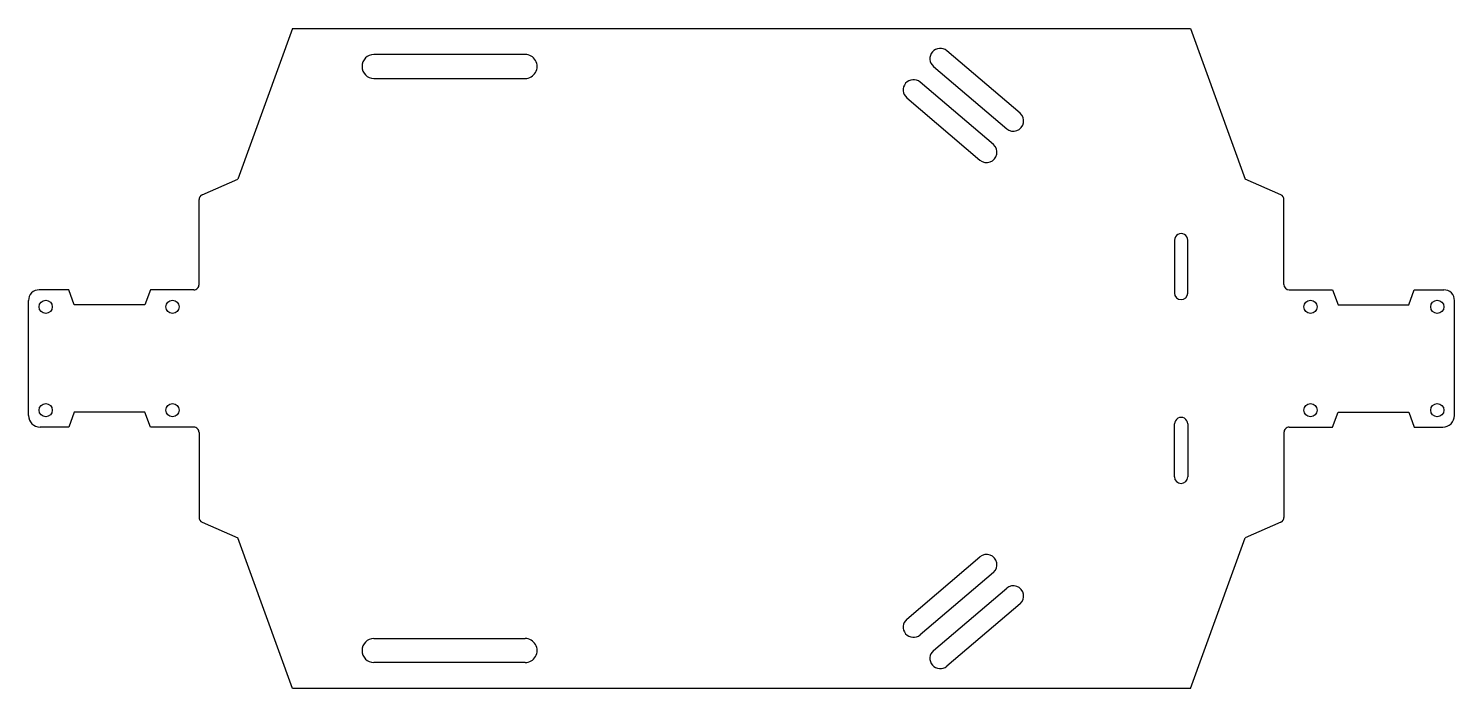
# Model space of a CAD drawing. Extents: x 331 to 871, y 339 to 589.
import ezdxf

# ---------------------------------------------------------------- set-up
doc = ezdxf.new("R2010")
doc.units = 0
doc.layers.get('0').update_dxf_attribs({"linetype": 'CONTINUOUS'})

msp = doc.modelspace()

# ---------------------------------------------------------------- linework, layer by layer
at = {"color": 7}
for p, q in [((431.082947, 588.686707), (410.332397, 531.674988)), ((431.082947, 588.686707), (771.082947, 588.686707)), ((771.082947, 588.686707), (791.833496, 531.674988)), ((519.159302, 578.84906), (461.926788, 578.84906)), ((706.560791, 556.6698), (678.853027, 580.254761)), ((673.790161, 574.306824), (701.497925, 550.721924)), ((461.926788, 569.764587), (519.159302, 569.764587)), ((696.449829, 544.791382), (668.742065, 568.376282)), ((663.679199, 562.428345), (691.386963, 538.843445)), ((396.890747, 525.718445), (410.332397, 531.674988)), ((805.275146, 525.718445), (791.833496, 531.674988)), ((395.701019, 491.686707), (395.701019, 523.889954)), ((806.464844, 491.686707), (806.464844, 523.889954)), ((765.026672, 508.4953), (765.026672, 488.4953)), ((770.026672, 488.4953), (770.026672, 508.4953)), ((346.366821, 489.686707), (335.109222, 489.686707)), ((348.42865, 484.02182), (346.366821, 489.686707)), ((377.261658, 489.686707), (375.199829, 484.02182)), ((393.701019, 489.686707), (377.261658, 489.686707)), ((808.464844, 489.686707), (824.904236, 489.686707)), ((824.904236, 489.686707), (826.966064, 484.02182)), ((853.737244, 484.02182), (855.799072, 489.686707)), ((855.799072, 489.686707), (867.056641, 489.686707)), ((331.109222, 442.111176), (331.109222, 485.686707)), ((375.199829, 484.02182), (348.42865, 484.02182)), ((826.966064, 484.02182), (853.737244, 484.02182)), ((871.056641, 442.111176), (871.056641, 485.686707)), ((348.42865, 443.351593), (346.366821, 437.686707)), ((375.199829, 443.351593), (348.42865, 443.351593)), ((377.261658, 437.686707), (375.199829, 443.351593)), ((824.904236, 437.686707), (826.966064, 443.351593)), ((826.966064, 443.351593), (853.737244, 443.351593)), ((853.737244, 443.351593), (855.799072, 437.686707)), ((346.366821, 437.686707), (335.533691, 437.686707)), ((393.701019, 437.686707), (377.261658, 437.686707)), ((765.026672, 418.878113), (765.026672, 438.878113)), ((770.026672, 438.878113), (770.026672, 418.878113)), ((808.464844, 437.686707), (824.904236, 437.686707)), ((855.799072, 437.686707), (866.632202, 437.686707)), ((395.701019, 435.686707), (395.701019, 403.483459)), ((806.464844, 435.686707), (806.464844, 403.483459)), ((396.890747, 401.654938), (410.332397, 395.698395)), ((805.275146, 401.654938), (791.833496, 395.698395)), ((431.082947, 338.686707), (410.332397, 395.698395)), ((771.082947, 338.686707), (791.833496, 395.698395)), ((663.679199, 364.945068), (691.386963, 388.529968)), ((696.449829, 382.582031), (668.742065, 358.997131)), ((673.790161, 353.066589), (701.497925, 376.651489)), ((706.560791, 370.703583), (678.853027, 347.118683)), ((461.926788, 357.608856), (519.159302, 357.608856)), ((519.159302, 348.524353), (461.926788, 348.524353)), ((771.082947, 338.686707), (431.082947, 338.686707))]:
    msp.add_line(p, q, dxfattribs=at)
for centre in [(337.609222, 483.236694), (385.639221, 483.236694), (816.526672, 483.236694), (864.556641, 483.236694), (337.609222, 444.136719), (385.639221, 444.136719), (816.526672, 444.136719), (864.556641, 444.136719)]:
    msp.add_circle(centre, 2.5, dxfattribs=at)
for centre, radius, start, end in [((461.926788, 574.306824), 4.542252, 90.000003, 269.999997), ((519.159302, 574.306824), 4.542252, 269.999997, 90.000003), ((676.321594, 577.280762), 3.905457, 49.595534, 229.595529), ((666.210632, 565.402344), 3.905457, 49.595534, 229.595529), ((704.029358, 553.695862), 3.905457, 229.595529, 49.595534), ((693.918396, 541.817383), 3.905457, 229.595529, 49.595534), ((397.701019, 523.889954), 2, 113.900112, 180.000005), ((804.464844, 523.889954), 2, 0, 66.099887), ((767.526672, 508.4953), 2.5, 0, 180.000005), ((393.701019, 491.686707), 2, 269.999997, 360), ((808.464844, 491.686707), 2, 180.000005, 269.999997), ((335.109222, 485.686707), 4, 90.000003, 180.000005), ((767.526672, 488.4953), 2.5, 180.000005, 360), ((867.056641, 485.686707), 4, 0, 90.000003), ((335.533691, 442.111176), 4.42448, 180.000005, 269.999997), ((393.701019, 435.686707), 2, 360, 90.000003), ((767.526672, 438.878113), 2.5, 0, 180.000005), ((808.464844, 435.686707), 2, 90.000003, 180.000005), ((866.632202, 442.111176), 4.42448, 269.999997, 0), ((767.526672, 418.878113), 2.5, 180.000005, 360), ((397.701019, 403.483459), 2, 179.999995, 246.099888), ((804.464844, 403.483459), 2, 293.900113, 360), ((693.918396, 385.556), 3.905457, 310.404466, 130.404471), ((704.029358, 373.677551), 3.905457, 310.404466, 130.404471), ((666.210632, 361.9711), 3.905457, 130.404471, 310.404466), ((461.926788, 353.066589), 4.542252, 90.000003, 269.999997), ((519.159302, 353.066589), 4.542252, 269.999997, 90.000003), ((676.321594, 350.092651), 3.905457, 130.404471, 310.404466)]:
    msp.add_arc(centre, radius, start, end, dxfattribs=at)

doc.saveas('drawing.dxf')
